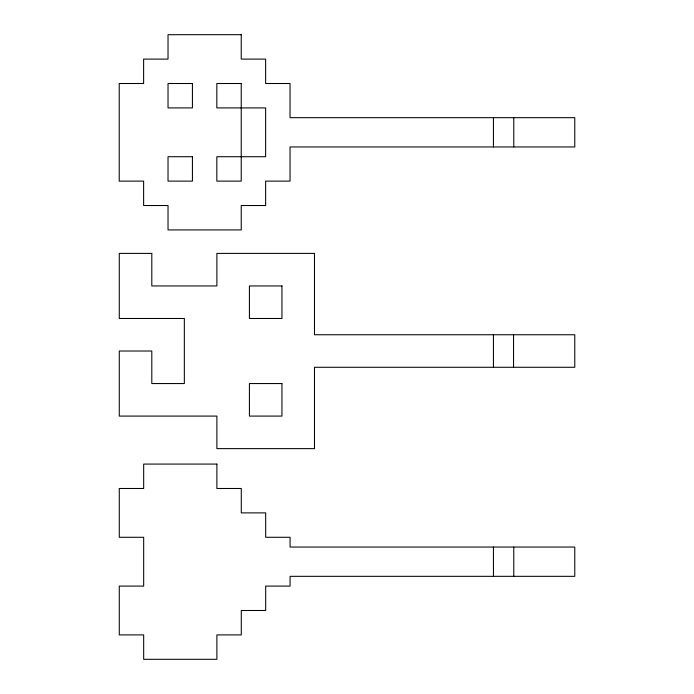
<?xml version="1.0" encoding="UTF-8"?>
<svg xmlns="http://www.w3.org/2000/svg" width="694" height="694" viewBox="0 0 694 694"><rect width="100%" height="100%" fill="white"/><g stroke="black" fill="none" stroke-linecap="round" stroke-linejoin="round"><path stroke-width="1.04" d="M513.777 117.668L513.777 146.955M513.777 547.046L513.777 576.332M513.551 334.751L513.551 367.282M493.443 117.668L493.443 146.955M493.443 334.751L493.443 367.282M493.443 547.046L493.443 576.332M241.234 34.7L168.026 34.7L168.026 59.103L143.623 59.103L143.623 83.506L119.221 83.506L119.221 181.117L143.623 181.117L143.623 205.519L168.026 205.519L168.026 229.922L241.234 229.922L241.234 205.519L265.637 205.519L265.637 181.117L290.04 181.117L290.04 146.955L574.779 146.955L574.779 117.668L290.04 117.668L290.04 83.506L265.637 83.506L265.637 59.103L241.234 59.103L241.234 34.7M192.429 83.506L168.026 83.506L168.026 107.908L192.429 107.908L192.429 83.506M241.234 83.506L216.832 83.506L216.832 107.908L265.637 107.908L265.637 156.714L216.832 156.714L216.832 181.117L241.234 181.117L241.234 83.506M192.429 156.714L168.026 156.714L168.026 181.117L192.429 181.117L192.429 156.714M151.804 253.405L119.273 253.405L119.273 318.485L184.344 318.485L184.344 383.556L151.804 383.556L151.804 351.017L119.273 351.017L119.273 416.088L216.884 416.088L216.884 448.628L314.486 448.628L314.486 367.282L574.779 367.282L574.779 334.751L314.486 334.751L314.486 253.405L216.884 253.405L216.884 285.945L151.804 285.945L151.804 253.405M281.955 285.945L249.415 285.945L249.415 318.485L281.955 318.485L281.955 285.945M281.955 383.556L249.415 383.556L249.415 416.088L281.955 416.088L281.955 383.556M216.884 464.078L143.675 464.078L143.675 488.481L119.273 488.481L119.273 537.286L143.675 537.286L143.675 586.092L119.273 586.092L119.273 634.897L143.675 634.897L143.675 659.3L216.884 659.3L216.884 634.897L241.286 634.897L241.286 610.494L265.681 610.494L265.681 586.092L290.083 586.092L290.083 576.332L574.779 576.332L574.779 547.046L290.083 547.046L290.083 537.286L265.681 537.286L265.681 512.883L241.286 512.883L241.286 488.481L216.884 488.481L216.884 464.078"/></g></svg>
